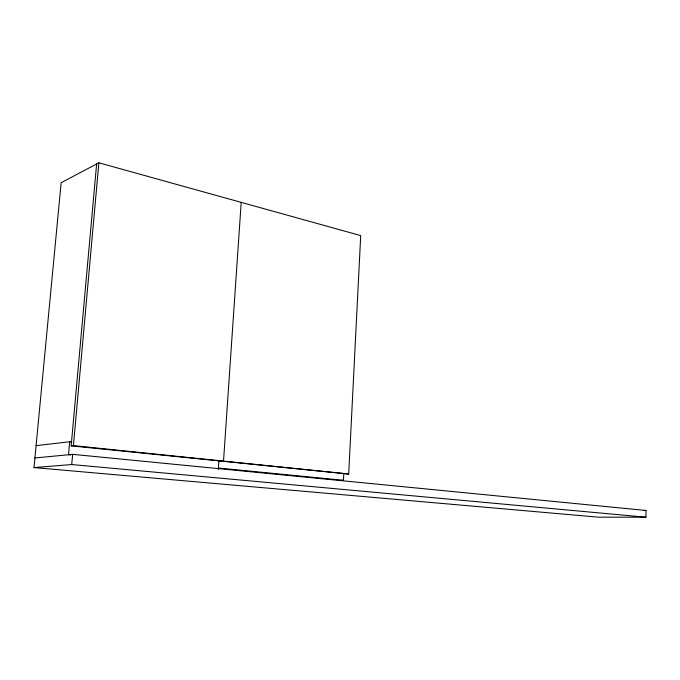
<?xml version="1.0" encoding="UTF-8"?>
<svg xmlns="http://www.w3.org/2000/svg" width="680" height="680" viewBox="0 0 680 680"><rect width="100%" height="100%" fill="white"/><g stroke="black" fill="none" stroke-linecap="round" stroke-linejoin="round"><path stroke-width="1.02" d="M96.62 163.99L71.162 445.867L348.695 474.028L360.714 235.595L98.872 162.8L61.157 182.699L34 467.577L598.255 517.165L645.949 517.2L646 510.476L72.641 454.342L34.918 457.971M339.311 480.471L343.459 480.31L343.808 473.535M218.331 469.336L218.951 460.445M241.204 202.368L223.516 461.108L220.983 461.287M34 467.577L71.723 464.542L72.641 454.342M71.162 445.867L73.423 445.621L98.872 162.8M36.091 445.655L71.553 441.533M643.884 510.485L646 510.476M71.723 464.542L645.949 517.2M70.618 454.945L68.51 454.741L69.683 441.745L71.791 441.966M218.425 468.019L343.459 480.31M73.423 445.621L348.695 474.028"/></g></svg>
